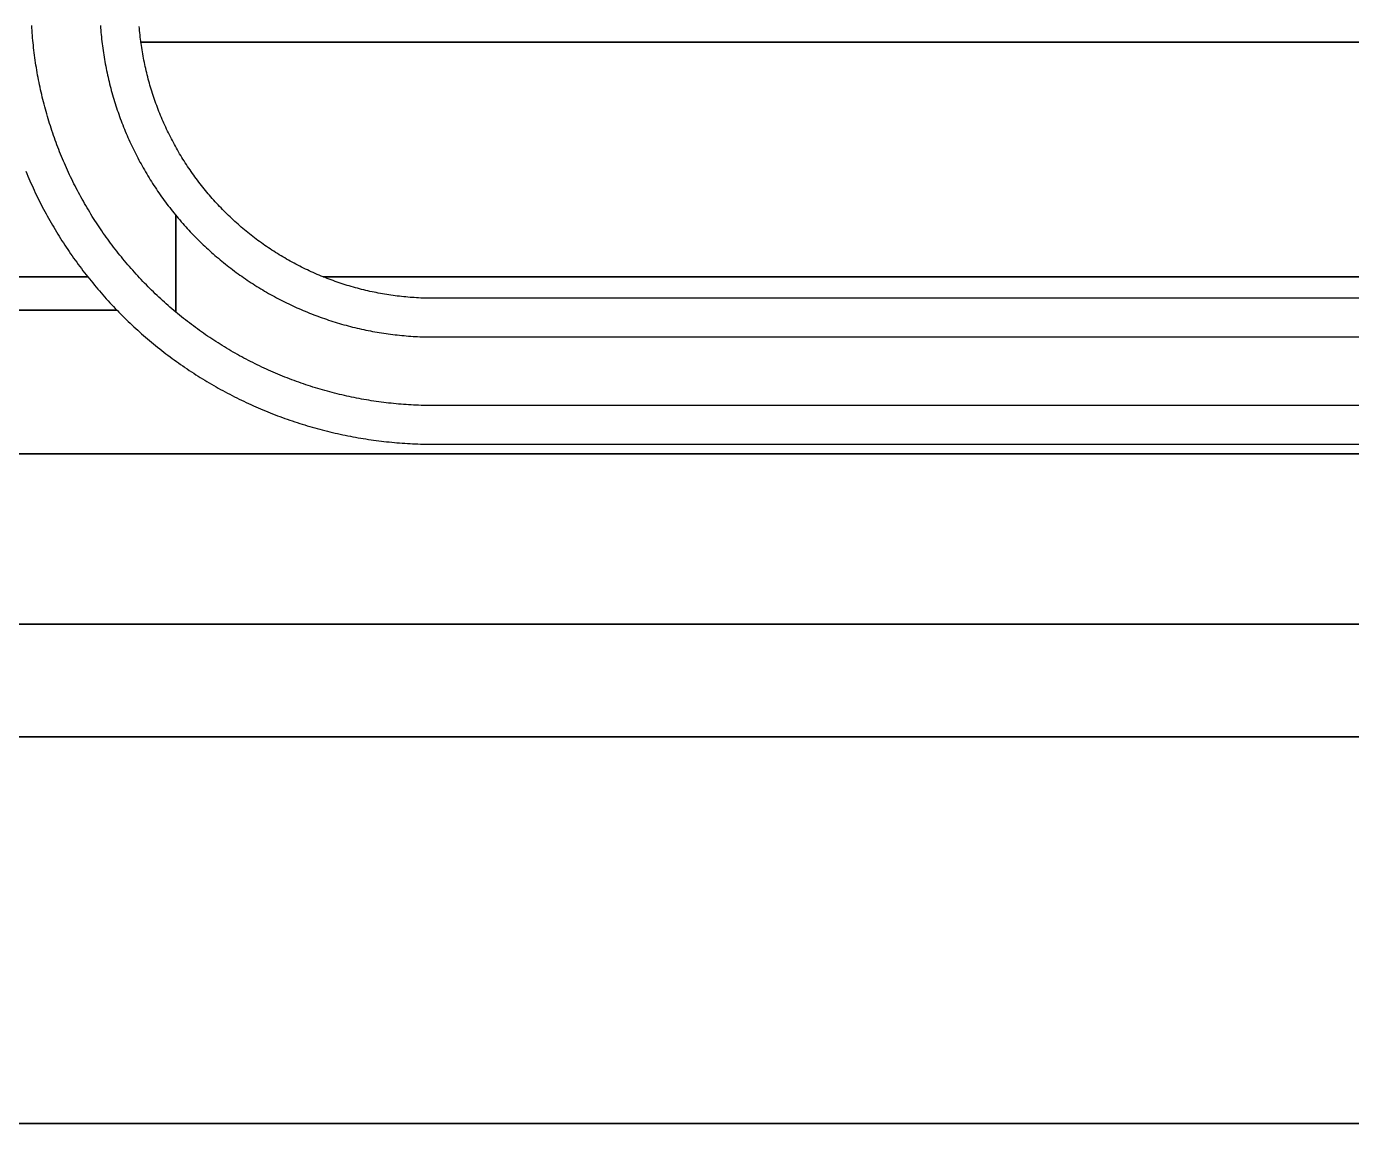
# Model space of a CAD drawing. Extents: x -3500 to 3500, y -3500 to 3500.
# Drawn here: x -1778.2 to -1435.4, y 1137.5 to 1421.1 of the extents above; entities that cross this region are included whole.
import ezdxf

# ---------------------------------------------------------------- set-up
doc = ezdxf.new("R2010")
doc.units = 0
for name, color, linetype in [('L5D0', 3, 'CONTINUOUS'), ('L5D100', 7, 'CONTINUOUS'), ('L5D11', 2, 'CONTINUOUS')]:
    doc.layers.add(name, color=color, linetype=linetype)

# ---------------------------------------------------------------- blocks, each defined once
blk = doc.blocks.new('ground_main_5')
at = {"layer": 'L5D0'}
for points in [[(1501.8975, 1417.061), (-1748.597, 1417.061), (-1748.6315, 1417.315), (-1748.7015, 1417.8635), (-1748.767, 1418.4125), (-1748.829, 1418.962), (-1748.887, 1419.5115), (-1748.941, 1420.062), (-1748.991, 1420.6125), (-1749.037, 1421.1635)], [(-1778.388, 1383.729), (-1778.128, 1383.1045), (-1777.8645, 1382.4815), (-1777.5975, 1381.86), (-1777.3265, 1381.2405), (-1777.052, 1380.6225), (-1776.774, 1380.006), (-1776.492, 1379.391), (-1776.207, 1378.778), (-1775.918, 1378.1665), (-1775.625, 1377.5565), (-1775.329, 1376.9485), (-1775.029, 1376.3425), (-1774.7255, 1375.738), (-1774.4185, 1375.1355), (-1774.1075, 1374.5345), (-1773.7935, 1373.9355), (-1773.476, 1373.3385), (-1773.1545, 1372.7435), (-1772.83, 1372.15), (-1772.5015, 1371.5585), (-1772.1695, 1370.9695), (-1771.8345, 1370.382), (-1771.4955, 1369.7965), (-1771.1535, 1369.213), (-1770.808, 1368.632), (-1770.4585, 1368.0525), (-1770.106, 1367.4755), (-1769.75, 1366.9), (-1769.391, 1366.327), (-1769.028, 1365.7565), (-1768.662, 1365.1875), (-1768.2925, 1364.621), (-1767.9195, 1364.057), (-1767.5435, 1363.495), (-1767.164, 1362.935), (-1766.781, 1362.3775), (-1766.395, 1361.822), (-1766.0055, 1361.269), (-1765.613, 1360.7185), (-1765.217, 1360.17), (-1764.818, 1359.624), (-1764.4155, 1359.0805), (-1764.01, 1358.539), (-1763.601, 1358.0005), (-1763.189, 1357.464), (-1762.774, 1356.93), (-1762.3555, 1356.3985), (-1761.934, 1355.8695), (-1761.5095, 1355.343), (-1761.082, 1354.819), (-1760.651, 1354.298), (-1760.217, 1353.779), (-1759.78, 1353.2625), (-1759.34, 1352.749), (-1758.897, 1352.238), (-1758.451, 1351.7295), (-1758.002, 1351.224), (-1757.55, 1350.721), (-1757.095, 1350.2205), (-1756.637, 1349.723), (-1756.176, 1349.228), (-1755.712, 1348.7355), (-1755.245, 1348.246), (-1754.8415, 1347.8275), (-2334.91, 1347.8275)], [(-397.147, 1350.865), (-1672.9055, 1350.865), (-1673.4585, 1350.867), (-1674.0115, 1350.873), (-1674.564, 1350.883), (-1675.117, 1350.897), (-1675.6695, 1350.915), (-1676.2215, 1350.937), (-1676.774, 1350.963), (-1677.326, 1350.993), (-1677.878, 1351.027), (-1678.4295, 1351.065), (-1678.9805, 1351.107), (-1679.5315, 1351.153), (-1680.082, 1351.203), (-1680.6325, 1351.257), (-1681.182, 1351.315), (-1681.7315, 1351.3765), (-1682.2805, 1351.4425), (-1682.8285, 1351.5125), (-1683.3765, 1351.586), (-1683.924, 1351.664), (-1684.4705, 1351.7455), (-1685.017, 1351.8315), (-1685.5625, 1351.921), (-1686.1075, 1352.0145), (-1686.6515, 1352.112), (-1687.195, 1352.2135), (-1687.7375, 1352.319), (-1688.2795, 1352.4285), (-1688.8205, 1352.5415), (-1689.361, 1352.659), (-1689.9005, 1352.78), (-1690.439, 1352.905), (-1690.9765, 1353.0335), (-1691.513, 1353.1665), (-1692.049, 1353.303), (-1692.5835, 1353.4435), (-1693.117, 1353.588), (-1693.65, 1353.736), (-1694.1815, 1353.888), (-1694.7115, 1354.044), (-1695.241, 1354.204), (-1695.769, 1354.3675), (-1696.296, 1354.535), (-1696.8215, 1354.706), (-1697.346, 1354.881), (-1697.869, 1355.06), (-1698.391, 1355.2425), (-1698.9115, 1355.429), (-1699.4305, 1355.619), (-1699.948, 1355.813), (-1700.4645, 1356.0105), (-1700.9795, 1356.212), (-1701.493, 1356.417), (-1702.0045, 1356.626), (-1702.515, 1356.8385), (-1703.024, 1357.0545), (-1703.531, 1357.2745), (-1704.037, 1357.498), (-1704.541, 1357.725), (-1705.043, 1357.956), (-1705.544, 1358.1905), (-1706.043, 1358.4285), (-1706.54, 1358.67), (-1707.0355, 1358.915), (-1707.529, 1359.164), (-1708.021, 1359.4165), (-1708.511, 1359.6725), (-1708.999, 1359.932), (-1709.4855, 1360.195), (-1709.9695, 1360.4615), (-1710.452, 1360.7315), (-1710.9325, 1361.005), (-1711.411, 1361.282), (-1711.8875, 1361.5625), (-1712.362, 1361.8465), (-1712.834, 1362.134), (-1713.3045, 1362.4245), (-1713.7725, 1362.7185), (-1714.2385, 1363.016), (-1714.702, 1363.317), (-1715.164, 1363.621), (-1715.623, 1363.929), (-1716.0805, 1364.2395), (-1716.535, 1364.554), (-1716.988, 1364.8715), (-1717.438, 1365.192), (-1717.886, 1365.516), (-1718.3315, 1365.843), (-1718.775, 1366.1735), (-1719.216, 1366.5075), (-1719.654, 1366.844), (-1720.09, 1367.184), (-1720.5235, 1367.527), (-1720.9545, 1367.8735), (-1721.383, 1368.223), (-1721.809, 1368.5755), (-1722.2325, 1368.931), (-1722.653, 1369.2895), (-1723.071, 1369.651), (-1723.487, 1370.0155), (-1723.8995, 1370.3835), (-1724.31, 1370.754), (-1724.7175, 1371.1275), (-1725.122, 1371.504), (-1725.5245, 1371.8835), (-1725.9235, 1372.266), (-1726.32, 1372.651), (-1726.714, 1373.039), (-1727.105, 1373.43), (-1727.493, 1373.8235), (-1727.878, 1374.22), (-1728.2605, 1374.6195), (-1728.64, 1375.0215), (-1729.0165, 1375.4265), (-1729.39, 1375.834), (-1729.7605, 1376.244), (-1730.128, 1376.657), (-1730.493, 1377.0725), (-1730.8545, 1377.491), (-1731.213, 1377.9115), (-1731.5685, 1378.335), (-1731.921, 1378.761), (-1732.2705, 1379.1895), (-1732.6165, 1379.62), (-1732.9595, 1380.0535), (-1733.2995, 1380.4895), (-1733.6365, 1380.928), (-1733.97, 1381.369), (-1734.3005, 1381.812), (-1734.628, 1382.2575), (-1734.952, 1382.7055), (-1735.2725, 1383.156), (-1735.59, 1383.6085), (-1735.904, 1384.0635), (-1736.215, 1384.5205), (-1736.5225, 1384.98), (-1736.827, 1385.4415), (-1737.1275, 1385.9055), (-1737.425, 1386.3715), (-1737.7195, 1386.8395), (-1738.01, 1387.3095), (-1738.2975, 1387.782), (-1738.5815, 1388.2565), (-1738.8615, 1388.733), (-1739.1385, 1389.2115), (-1739.412, 1389.6915), (-1739.6825, 1390.174), (-1739.949, 1390.6585), (-1740.212, 1391.1445), (-1740.4715, 1391.633), (-1740.7275, 1392.123), (-1740.9795, 1392.6145), (-1741.2285, 1393.1085), (-1741.474, 1393.604), (-1741.7155, 1394.101), (-1741.9535, 1394.6), (-1742.188, 1395.1005), (-1742.419, 1395.603), (-1742.646, 1396.107), (-1742.8695, 1396.6125), (-1743.0895, 1397.12), (-1743.3055, 1397.6285), (-1743.518, 1398.139), (-1743.727, 1398.651), (-1743.932, 1399.1645), (-1744.1335, 1399.6795), (-1744.331, 1400.1955), (-1744.525, 1400.7135), (-1744.715, 1401.2325), (-1744.901, 1401.753), (-1745.084, 1402.2745), (-1745.2625, 1402.798), (-1745.4375, 1403.3225), (-1745.609, 1403.848), (-1745.7765, 1404.375), (-1745.94, 1404.903), (-1746.0995, 1405.432), (-1746.2555, 1405.9625), (-1746.4075, 1406.494), (-1746.556, 1407.0265), (-1746.7005, 1407.5605), (-1746.841, 1408.095), (-1746.9775, 1408.6305), (-1747.11, 1409.1675), (-1747.239, 1409.705), (-1747.364, 1410.2435), (-1747.485, 1410.783), (-1747.602, 1411.323), (-1747.7155, 1411.8645), (-1747.825, 1412.406), (-1747.93, 1412.949), (-1748.0315, 1413.4925), (-1748.129, 1414.0365), (-1748.223, 1414.5815), (-1748.3125, 1415.127), (-1748.398, 1415.673), (-1748.48, 1416.22), (-1748.5575, 1416.767), (-1748.597, 1417.061), (1501.8975, 1417.061)], [(-2334.91, 1347.8275), (-1754.8415, 1347.8275), (-1754.7755, 1347.7595), (-1754.303, 1347.2755), (-1753.8275, 1346.7945), (-1753.3495, 1346.3165), (-1752.868, 1345.841), (-1752.3845, 1345.3685), (-1751.8975, 1344.8985), (-1751.408, 1344.432), (-1750.916, 1343.968), (-1750.421, 1343.507), (-1749.9235, 1343.049), (-1749.423, 1342.594), (-1748.92, 1342.142), (-1748.414, 1341.693), (-1747.906, 1341.247), (-1747.3945, 1340.8035), (-1746.881, 1340.3635), (-1746.365, 1339.9265), (-1745.846, 1339.493), (-1745.3245, 1339.062), (-1744.8005, 1338.6345), (-1744.274, 1338.2095), (-1743.7455, 1337.788), (-1743.214, 1337.37), (-1742.68, 1336.9545), (-1742.1435, 1336.5425), (-1741.6045, 1336.134), (-1741.0635, 1335.7285), (-1740.52, 1335.326), (-1739.974, 1334.927), (-1739.4255, 1334.531), (-1738.875, 1334.138), (-1738.322, 1333.749), (-1737.7665, 1333.3625), (-1737.425, 1333.1285), (-1737.209, 1332.98), (-1736.649, 1332.6005), (-1736.087, 1332.224), (-1735.5225, 1331.8515), (-1734.956, 1331.482), (-1734.3875, 1331.1155), (-1733.8165, 1330.753), (-1733.2435, 1330.3935), (-1732.6685, 1330.0375), (-1732.0915, 1329.685), (-1731.512, 1329.336), (-1730.9305, 1328.9905), (-1730.3475, 1328.648), (-1729.762, 1328.3095), (-1729.1745, 1327.974), (-1728.585, 1327.6425), (-1727.994, 1327.314), (-1727.4005, 1326.989), (-1726.8055, 1326.668), (-1726.2085, 1326.3505), (-1725.6095, 1326.036), (-1725.0085, 1325.7255), (-1724.406, 1325.4185), (-1723.8015, 1325.115), (-1723.195, 1324.815), (-1722.587, 1324.519), (-1721.9775, 1324.226), (-1721.366, 1323.937), (-1720.753, 1323.6515), (-1720.138, 1323.37), (-1719.5215, 1323.0915), (-1718.9035, 1322.817), (-1718.2835, 1322.5465), (-1717.662, 1322.279), (-1717.0395, 1322.0155), (-1716.415, 1321.756), (-1715.789, 1321.5), (-1715.1615, 1321.2475), (-1714.5325, 1320.999), (-1713.902, 1320.754), (-1713.27, 1320.513), (-1712.6365, 1320.2755), (-1712.002, 1320.042), (-1711.366, 1319.812), (-1710.7285, 1319.586), (-1710.0895, 1319.3635), (-1709.4495, 1319.145), (-1708.808, 1318.9305), (-1708.1655, 1318.7195), (-1707.5215, 1318.5125), (-1706.8765, 1318.309), (-1706.2305, 1318.11), (-1705.583, 1317.914), (-1704.9345, 1317.7225), (-1704.2845, 1317.5345), (-1703.6335, 1317.3505), (-1702.982, 1317.17), (-1702.329, 1316.994), (-1701.675, 1316.8215), (-1701.02, 1316.653), (-1700.364, 1316.488), (-1699.707, 1316.3275), (-1699.049, 1316.1705), (-1698.39, 1316.0175), (-1697.7305, 1315.868), (-1697.07, 1315.723), (-1696.4085, 1315.582), (-1695.7465, 1315.4445), (-1695.083, 1315.311), (-1694.4195, 1315.1815), (-1693.755, 1315.056), (-1693.0895, 1314.9345), (-1692.4235, 1314.8165), (-1691.7565, 1314.703), (-1691.0895, 1314.593), (-1690.4215, 1314.4875), (-1689.7525, 1314.3855), (-1689.0835, 1314.2875), (-1688.4135, 1314.194), (-1687.7435, 1314.104), (-1687.0725, 1314.018), (-1686.401, 1313.936), (-1685.729, 1313.858), (-1685.057, 1313.784), (-1684.384, 1313.714), (-1683.711, 1313.648), (-1683.0375, 1313.5855), (-1682.364, 1313.5275), (-1681.6895, 1313.4735), (-1681.015, 1313.4235), (-1680.3405, 1313.3775), (-1679.6655, 1313.3355), (-1678.99, 1313.2975), (-1678.3145, 1313.2635), (-1677.639, 1313.233), (-1676.963, 1313.207), (-1676.287, 1313.185), (-1675.611, 1313.167), (-1674.9345, 1313.153), (-1674.2585, 1313.143), (-1673.582, 1313.137), (-1672.9055, 1313.135), (-397.147, 1313.135)], [(1411.057, 1266.59), (-2334.91, 1266.59)], [(-2334.91, 1266.59), (853.4365, 1266.59)]]:
    blk.add_lwpolyline(points, dxfattribs=at)
blk = doc.blocks.new('TOP_main_5_Cheese_100')
at = {"layer": 'L5D100'}
for points in [[(-1778.388, 1383.729), (-1778.128, 1383.1045), (-1777.8645, 1382.4815), (-1777.5975, 1381.86), (-1777.3265, 1381.2405), (-1777.052, 1380.6225), (-1776.774, 1380.006), (-1776.492, 1379.391), (-1776.207, 1378.778), (-1775.918, 1378.1665), (-1775.625, 1377.5565), (-1775.329, 1376.9485), (-1775.029, 1376.3425), (-1774.7255, 1375.738), (-1774.4185, 1375.1355), (-1774.1075, 1374.5345), (-1773.7935, 1373.9355), (-1773.476, 1373.3385), (-1773.1545, 1372.7435), (-1772.83, 1372.15), (-1772.5015, 1371.5585), (-1772.1695, 1370.9695), (-1771.8345, 1370.382), (-1771.4955, 1369.7965), (-1771.1535, 1369.213), (-1770.808, 1368.632), (-1770.4585, 1368.0525), (-1770.106, 1367.4755), (-1769.75, 1366.9), (-1769.391, 1366.327), (-1769.028, 1365.7565), (-1768.662, 1365.1875), (-1768.2925, 1364.621), (-1767.9195, 1364.057), (-1767.5435, 1363.495), (-1767.164, 1362.935), (-1766.781, 1362.3775), (-1766.395, 1361.822), (-1766.0055, 1361.269), (-1765.613, 1360.7185), (-1765.217, 1360.17), (-1764.818, 1359.624), (-1764.4155, 1359.0805), (-1764.01, 1358.539), (-1763.601, 1358.0005), (-1763.189, 1357.464), (-1762.774, 1356.93), (-1762.3555, 1356.3985), (-2037.5, 1356.3985)], [(-62.5, 1356.3985), (-1701.4465, 1356.3985), (-1701.493, 1356.417), (-1702.0045, 1356.626), (-1702.515, 1356.8385), (-1703.024, 1357.0545), (-1703.531, 1357.2745), (-1704.037, 1357.498), (-1704.541, 1357.725), (-1705.043, 1357.956), (-1705.544, 1358.1905), (-1706.043, 1358.4285), (-1706.54, 1358.67), (-1707.0355, 1358.915), (-1707.529, 1359.164), (-1708.021, 1359.4165), (-1708.511, 1359.6725), (-1708.999, 1359.932), (-1709.4855, 1360.195), (-1709.9695, 1360.4615), (-1710.452, 1360.7315), (-1710.9325, 1361.005), (-1711.411, 1361.282), (-1711.8875, 1361.5625), (-1712.362, 1361.8465), (-1712.834, 1362.134), (-1713.3045, 1362.4245), (-1713.7725, 1362.7185), (-1714.2385, 1363.016), (-1714.702, 1363.317), (-1715.164, 1363.621), (-1715.623, 1363.929), (-1716.0805, 1364.2395), (-1716.535, 1364.554), (-1716.988, 1364.8715), (-1717.438, 1365.192), (-1717.886, 1365.516), (-1718.3315, 1365.843), (-1718.775, 1366.1735), (-1719.216, 1366.5075), (-1719.654, 1366.844), (-1720.09, 1367.184), (-1720.5235, 1367.527), (-1720.9545, 1367.8735), (-1721.383, 1368.223), (-1721.809, 1368.5755), (-1722.2325, 1368.931), (-1722.653, 1369.2895), (-1723.071, 1369.651), (-1723.487, 1370.0155), (-1723.8995, 1370.3835), (-1724.31, 1370.754), (-1724.7175, 1371.1275), (-1725.122, 1371.504), (-1725.5245, 1371.8835), (-1725.9235, 1372.266), (-1726.32, 1372.651), (-1726.714, 1373.039), (-1727.105, 1373.43), (-1727.493, 1373.8235), (-1727.878, 1374.22), (-1728.2605, 1374.6195), (-1728.64, 1375.0215), (-1729.0165, 1375.4265), (-1729.39, 1375.834), (-1729.7605, 1376.244), (-1730.128, 1376.657), (-1730.493, 1377.0725), (-1730.8545, 1377.491), (-1731.213, 1377.9115), (-1731.5685, 1378.335), (-1731.921, 1378.761), (-1732.2705, 1379.1895), (-1732.6165, 1379.62), (-1732.9595, 1380.0535), (-1733.2995, 1380.4895), (-1733.6365, 1380.928), (-1733.97, 1381.369), (-1734.3005, 1381.812), (-1734.628, 1382.2575), (-1734.952, 1382.7055), (-1735.2725, 1383.156), (-1735.59, 1383.6085), (-1735.904, 1384.0635), (-1736.215, 1384.5205), (-1736.5225, 1384.98), (-1736.827, 1385.4415), (-1737.1275, 1385.9055), (-1737.425, 1386.3715), (-1737.7195, 1386.8395), (-1738.01, 1387.3095), (-1738.2975, 1387.782), (-1738.5815, 1388.2565), (-1738.8615, 1388.733), (-1739.1385, 1389.2115), (-1739.412, 1389.6915), (-1739.6825, 1390.174), (-1739.949, 1390.6585), (-1740.212, 1391.1445), (-1740.4715, 1391.633), (-1740.7275, 1392.123), (-1740.9795, 1392.6145), (-1741.2285, 1393.1085), (-1741.474, 1393.604), (-1741.7155, 1394.101), (-1741.9535, 1394.6), (-1742.188, 1395.1005), (-1742.419, 1395.603), (-1742.646, 1396.107), (-1742.8695, 1396.6125), (-1743.0895, 1397.12), (-1743.3055, 1397.6285), (-1743.518, 1398.139), (-1743.727, 1398.651), (-1743.932, 1399.1645), (-1744.1335, 1399.6795), (-1744.331, 1400.1955), (-1744.525, 1400.7135), (-1744.715, 1401.2325), (-1744.901, 1401.753), (-1745.084, 1402.2745), (-1745.2625, 1402.798), (-1745.4375, 1403.3225), (-1745.609, 1403.848), (-1745.7765, 1404.375), (-1745.94, 1404.903), (-1746.0995, 1405.432), (-1746.2555, 1405.9625), (-1746.4075, 1406.494), (-1746.556, 1407.0265), (-1746.7005, 1407.5605), (-1746.841, 1408.095), (-1746.9775, 1408.6305), (-1747.11, 1409.1675), (-1747.239, 1409.705), (-1747.364, 1410.2435), (-1747.485, 1410.783), (-1747.602, 1411.323), (-1747.7155, 1411.8645), (-1747.825, 1412.406), (-1747.93, 1412.949), (-1748.0315, 1413.4925), (-1748.129, 1414.0365), (-1748.223, 1414.5815), (-1748.3125, 1415.127), (-1748.398, 1415.673), (-1748.48, 1416.22), (-1748.5575, 1416.767), (-1748.597, 1417.061), (-1748.6315, 1417.315), (-1748.7015, 1417.8635), (-1748.767, 1418.4125), (-1748.829, 1418.962), (-1748.887, 1419.5115), (-1748.941, 1420.062), (-1748.991, 1420.6125), (-1749.037, 1421.1635)], [(-2037.5, 1356.3985), (-1762.3555, 1356.3985), (-1761.934, 1355.8695), (-1761.5095, 1355.343), (-1761.082, 1354.819), (-1760.651, 1354.298), (-1760.217, 1353.779), (-1759.78, 1353.2625), (-1759.34, 1352.749), (-1758.897, 1352.238), (-1758.451, 1351.7295), (-1758.002, 1351.224), (-1757.55, 1350.721), (-1757.095, 1350.2205), (-1756.637, 1349.723), (-1756.176, 1349.228), (-1755.712, 1348.7355), (-1755.245, 1348.246), (-1754.8415, 1347.8275), (-1754.7755, 1347.7595), (-1754.303, 1347.2755), (-1753.8275, 1346.7945), (-1753.3495, 1346.3165), (-1752.868, 1345.841), (-1752.3845, 1345.3685), (-1751.8975, 1344.8985), (-1751.408, 1344.432), (-1750.916, 1343.968), (-1750.421, 1343.507), (-1749.9235, 1343.049), (-1749.423, 1342.594), (-1748.92, 1342.142), (-1748.414, 1341.693), (-1747.906, 1341.247), (-1747.3945, 1340.8035), (-1746.881, 1340.3635), (-1746.365, 1339.9265), (-1745.846, 1339.493), (-1745.3245, 1339.062), (-1744.8005, 1338.6345), (-1744.274, 1338.2095), (-1743.7455, 1337.788), (-1743.214, 1337.37), (-1742.68, 1336.9545), (-1742.1435, 1336.5425), (-1741.6045, 1336.134), (-1741.0635, 1335.7285), (-1740.52, 1335.326), (-1739.974, 1334.927), (-1739.4255, 1334.531), (-1738.875, 1334.138), (-1738.322, 1333.749), (-1737.7665, 1333.3625), (-1737.425, 1333.1285), (-1737.209, 1332.98), (-1736.649, 1332.6005), (-1736.087, 1332.224), (-1735.5225, 1331.8515), (-1734.956, 1331.482), (-1734.3875, 1331.1155), (-1733.8165, 1330.753), (-1733.2435, 1330.3935), (-1732.6685, 1330.0375), (-1732.0915, 1329.685), (-1731.512, 1329.336), (-1730.9305, 1328.9905), (-1730.3475, 1328.648), (-1729.762, 1328.3095), (-1729.1745, 1327.974), (-1728.585, 1327.6425), (-1727.994, 1327.314), (-1727.4005, 1326.989), (-1726.8055, 1326.668), (-1726.2085, 1326.3505), (-1725.6095, 1326.036), (-1725.0085, 1325.7255), (-1724.406, 1325.4185), (-1723.8015, 1325.115), (-1723.195, 1324.815), (-1722.587, 1324.519), (-1721.9775, 1324.226), (-1721.366, 1323.937), (-1720.753, 1323.6515), (-1720.138, 1323.37), (-1719.5215, 1323.0915), (-1718.9035, 1322.817), (-1718.2835, 1322.5465), (-1717.662, 1322.279), (-1717.0395, 1322.0155), (-1716.415, 1321.756), (-1715.789, 1321.5), (-1715.1615, 1321.2475), (-1714.5325, 1320.999), (-1713.902, 1320.754), (-1713.27, 1320.513), (-1712.6365, 1320.2755), (-1712.002, 1320.042), (-1711.366, 1319.812), (-1710.7285, 1319.586), (-1710.0895, 1319.3635), (-1709.4495, 1319.145), (-1708.808, 1318.9305), (-1708.1655, 1318.7195), (-1707.5215, 1318.5125), (-1706.8765, 1318.309), (-1706.2305, 1318.11), (-1705.583, 1317.914), (-1704.9345, 1317.7225), (-1704.2845, 1317.5345), (-1703.6335, 1317.3505), (-1702.982, 1317.17), (-1702.329, 1316.994), (-1701.675, 1316.8215), (-1701.02, 1316.653), (-1700.364, 1316.488), (-1699.707, 1316.3275), (-1699.049, 1316.1705), (-1698.39, 1316.0175), (-1697.7305, 1315.868), (-1697.07, 1315.723), (-1696.4085, 1315.582), (-1695.7465, 1315.4445), (-1695.083, 1315.311), (-1694.4195, 1315.1815), (-1693.755, 1315.056), (-1693.0895, 1314.9345), (-1692.4235, 1314.8165), (-1691.7565, 1314.703), (-1691.0895, 1314.593), (-1690.4215, 1314.4875), (-1689.7525, 1314.3855), (-1689.0835, 1314.2875), (-1688.4135, 1314.194), (-1687.7435, 1314.104), (-1687.0725, 1314.018), (-1686.401, 1313.936), (-1685.729, 1313.858), (-1685.057, 1313.784), (-1684.384, 1313.714), (-1683.711, 1313.648), (-1683.0375, 1313.5855), (-1682.364, 1313.5275), (-1681.6895, 1313.4735), (-1681.015, 1313.4235), (-1680.3405, 1313.3775), (-1679.6655, 1313.3355), (-1678.99, 1313.2975), (-1678.3145, 1313.2635), (-1677.639, 1313.233), (-1676.963, 1313.207), (-1676.287, 1313.185), (-1675.611, 1313.167), (-1674.9345, 1313.153), (-1674.2585, 1313.143), (-1673.582, 1313.137), (-1672.9055, 1313.135), (-397.147, 1313.135)], [(-397.147, 1350.865), (-1672.9055, 1350.865), (-1673.4585, 1350.867), (-1674.0115, 1350.873), (-1674.564, 1350.883), (-1675.117, 1350.897), (-1675.6695, 1350.915), (-1676.2215, 1350.937), (-1676.774, 1350.963), (-1677.326, 1350.993), (-1677.878, 1351.027), (-1678.4295, 1351.065), (-1678.9805, 1351.107), (-1679.5315, 1351.153), (-1680.082, 1351.203), (-1680.6325, 1351.257), (-1681.182, 1351.315), (-1681.7315, 1351.3765), (-1682.2805, 1351.4425), (-1682.8285, 1351.5125), (-1683.3765, 1351.586), (-1683.924, 1351.664), (-1684.4705, 1351.7455), (-1685.017, 1351.8315), (-1685.5625, 1351.921), (-1686.1075, 1352.0145), (-1686.6515, 1352.112), (-1687.195, 1352.2135), (-1687.7375, 1352.319), (-1688.2795, 1352.4285), (-1688.8205, 1352.5415), (-1689.361, 1352.659), (-1689.9005, 1352.78), (-1690.439, 1352.905), (-1690.9765, 1353.0335), (-1691.513, 1353.1665), (-1692.049, 1353.303), (-1692.5835, 1353.4435), (-1693.117, 1353.588), (-1693.65, 1353.736), (-1694.1815, 1353.888), (-1694.7115, 1354.044), (-1695.241, 1354.204), (-1695.769, 1354.3675), (-1696.296, 1354.535), (-1696.8215, 1354.706), (-1697.346, 1354.881), (-1697.869, 1355.06), (-1698.391, 1355.2425), (-1698.9115, 1355.429), (-1699.4305, 1355.619), (-1699.948, 1355.813), (-1700.4645, 1356.0105), (-1700.9795, 1356.212), (-1701.4465, 1356.3985), (-62.5, 1356.3985)], [(1493.5335, 1310.674), (-2334.91, 1310.674)], [(-2334.91, 1310.674), (1493.5335, 1310.674)], [(337.5, 1237.5), (262.5, 1237.5), (262.5, 1262.5), (237.5, 1262.5), (237.5, 1237.5), (162.5, 1237.5), (162.5, 1262.5), (137.5, 1262.5), (137.5, 1237.5), (62.5, 1237.5), (62.5, 1262.5), (37.5, 1262.5), (37.5, 1237.5), (-37.5, 1237.5), (-37.5, 1262.5), (-62.5, 1262.5), (-62.5, 1237.5), (-137.5, 1237.5), (-137.5, 1262.5), (-162.5, 1262.5), (-162.5, 1237.5), (-2037.5, 1237.5)], [(-2037.5, 1137.5), (-162.5, 1137.5), (-137.5, 1137.5), (-62.5, 1137.5), (-37.5, 1137.5), (37.5, 1137.5), (62.5, 1137.5), (137.5, 1137.5), (162.5, 1137.5), (237.5, 1137.5), (262.5, 1137.5), (337.5, 1137.5)], [(337.5, 1137.5), (262.5, 1137.5), (262.5, 1162.5), (237.5, 1162.5), (237.5, 1137.5), (162.5, 1137.5), (162.5, 1162.5), (137.5, 1162.5), (137.5, 1137.5), (62.5, 1137.5), (62.5, 1162.5), (37.5, 1162.5), (37.5, 1137.5), (-37.5, 1137.5), (-37.5, 1162.5), (-62.5, 1162.5), (-62.5, 1137.5), (-137.5, 1137.5), (-137.5, 1162.5), (-162.5, 1162.5), (-162.5, 1137.5), (-2037.5, 1137.5)], [(-2334.91, 1237.5), (853.4365, 1237.5)]]:
    blk.add_lwpolyline(points, dxfattribs=at)
blk = doc.blocks.new('TOP_main_5')
at = {"layer": 'L5D11'}
for points in [[(-1759.079, 1421.3695), (-1759.0375, 1420.7835), (-1758.9915, 1420.198), (-1758.9415, 1419.6125), (-1758.8875, 1419.028), (-1758.83, 1418.4435), (-1758.768, 1417.8595), (-1758.7025, 1417.2755), (-1758.6325, 1416.6925), (-1758.559, 1416.1095), (-1758.4815, 1415.5275), (-1758.3995, 1414.946), (-1758.314, 1414.365), (-1758.2245, 1413.7845), (-1758.131, 1413.2045), (-1758.0335, 1412.6255), (-1757.9325, 1412.047), (-1757.827, 1411.469), (-1757.718, 1410.892), (-1757.605, 1410.3155), (-1757.488, 1409.74), (-1757.367, 1409.165), (-1757.242, 1408.5915), (-1757.1135, 1408.0185), (-1756.9805, 1407.446), (-1756.844, 1406.875), (-1756.7035, 1406.3045), (-1756.5595, 1405.735), (-1756.4115, 1405.167), (-1756.259, 1404.5995), (-1756.1035, 1404.0335), (-1755.9435, 1403.468), (-1755.78, 1402.904), (-1755.6125, 1402.341), (-1755.4415, 1401.779), (-1755.2665, 1401.2185), (-1755.0875, 1400.659), (-1754.905, 1400.101), (-1754.7185, 1399.544), (-1754.5285, 1398.988), (-1754.3345, 1398.434), (-1754.1365, 1397.881), (-1753.935, 1397.329), (-1753.73, 1396.779), (-1753.521, 1396.23), (-1753.308, 1395.6825), (-1753.0915, 1395.1365), (-1752.8715, 1394.592), (-1752.648, 1394.049), (-1752.42, 1393.5075), (-1752.189, 1392.9675), (-1751.954, 1392.429), (-1751.7155, 1391.8925), (-1751.4735, 1391.3575), (-1751.2275, 1390.824), (-1750.978, 1390.292), (-1750.725, 1389.762), (-1750.4685, 1389.234), (-1750.2085, 1388.7075), (-1749.9445, 1388.1825), (-1749.677, 1387.6595), (-1749.4065, 1387.1385), (-1749.132, 1386.6195), (-1748.854, 1386.102), (-1748.5725, 1385.5865), (-1748.2875, 1385.073), (-1747.999, 1384.561), (-1747.707, 1384.0515), (-1747.4115, 1383.544), (-1747.113, 1383.0385), (-1746.8105, 1382.5345), (-1746.505, 1382.033), (-1746.1955, 1381.534), (-1745.8835, 1381.0365), (-1745.5675, 1380.5415), (-1745.248, 1380.0485), (-1744.9255, 1379.5575), (-1744.5995, 1379.069), (-1744.2705, 1378.5825), (-1743.938, 1378.098), (-1743.602, 1377.6165), (-1743.263, 1377.137), (-1742.921, 1376.6595), (-1742.5755, 1376.1845), (-1742.2265, 1375.712), (-1741.8745, 1375.242), (-1741.5195, 1374.774), (-1741.161, 1374.3085), (-1740.7995, 1373.846), (-1740.435, 1373.3855), (-1740.067, 1372.9275), (-1739.6965, 1372.472), (-1739.6015, 1372.357), (-1739.6015, 1347.306), (-1740.0965, 1347.722), (-1740.589, 1348.1405), (-1741.079, 1348.562), (-1741.566, 1348.987), (-1742.0505, 1349.415), (-1742.5325, 1349.8455), (-1743.0115, 1350.2795), (-1743.488, 1350.716), (-1743.9615, 1351.156), (-1744.4325, 1351.5985), (-1744.901, 1352.044), (-1745.3665, 1352.4925), (-1745.829, 1352.9435), (-1746.289, 1353.398), (-1746.746, 1353.855), (-1747.2, 1354.315), (-1747.6515, 1354.7775), (-1748.1, 1355.243), (-1748.5455, 1355.711), (-1748.988, 1356.182), (-1749.4275, 1356.656), (-1749.8645, 1357.1325), (-1750.298, 1357.6115), (-1750.729, 1358.0935), (-1751.157, 1358.578), (-1751.5815, 1359.065), (-1752.0035, 1359.555), (-1752.422, 1360.047), (-1752.8375, 1360.542), (-1753.25, 1361.04), (-1753.6595, 1361.54), (-1754.066, 1362.0425), (-1754.469, 1362.5475), (-1754.8695, 1363.0555), (-1755.266, 1363.5655), (-1755.66, 1364.078), (-1756.0505, 1364.593), (-1756.438, 1365.1105), (-1756.822, 1365.6305), (-1757.203, 1366.1525), (-1757.5805, 1366.677), (-1757.955, 1367.204), (-1758.326, 1367.733), (-1758.6935, 1368.2645), (-1759.058, 1368.7985), (-1759.4195, 1369.3345), (-1759.777, 1369.8725), (-1760.1315, 1370.413), (-1760.483, 1370.9555), (-1760.8305, 1371.5005), (-1761.175, 1372.0475), (-1761.516, 1372.5965), (-1761.8535, 1373.148), (-1762.1875, 1373.701), (-1762.518, 1374.2565), (-1762.8455, 1374.814), (-1763.169, 1375.373), (-1763.4895, 1375.9345), (-1763.806, 1376.498), (-1764.1195, 1377.0635), (-1764.4295, 1377.6305), (-1764.7355, 1378.2), (-1765.038, 1378.771), (-1765.3375, 1379.344), (-1765.633, 1379.9185), (-1765.925, 1380.4955), (-1766.2135, 1381.0735), (-1766.498, 1381.654), (-1766.7795, 1382.236), (-1767.057, 1382.8195), (-1767.331, 1383.405), (-1767.601, 1383.992), (-1767.868, 1384.581), (-1768.131, 1385.1715), (-1768.3905, 1385.7635), (-1768.646, 1386.357), (-1768.898, 1386.952), (-1769.146, 1387.549), (-1769.3905, 1388.147), (-1769.6315, 1388.747), (-1769.8685, 1389.3485), (-1770.102, 1389.951), (-1770.3315, 1390.555), (-1770.5575, 1391.161), (-1770.7795, 1391.7675), (-1770.998, 1392.376), (-1771.2125, 1392.986), (-1771.4235, 1393.597), (-1771.6305, 1394.209), (-1771.8335, 1394.8225), (-1772.033, 1395.4375), (-1772.2285, 1396.0535), (-1772.42, 1396.671), (-1772.608, 1397.2895), (-1772.792, 1397.909), (-1772.972, 1398.5295), (-1773.1485, 1399.1515), (-1773.321, 1399.7745), (-1773.4895, 1400.3985), (-1773.654, 1401.0235), (-1773.815, 1401.6495), (-1773.972, 1402.2765), (-1774.125, 1402.9045), (-1774.274, 1403.533), (-1774.419, 1404.163), (-1774.5605, 1404.7935), (-1774.698, 1405.4255), (-1774.8315, 1406.0575), (-1774.961, 1406.691), (-1775.0865, 1407.325), (-1775.208, 1407.9595), (-1775.326, 1408.5955), (-1775.4395, 1409.2315), (-1775.5495, 1409.8685), (-1775.6555, 1410.506), (-1775.7575, 1411.1445), (-1775.855, 1411.783), (-1775.949, 1412.4225), (-1776.039, 1413.0625), (-1776.125, 1413.7035), (-1776.2075, 1414.3445), (-1776.2855, 1414.986), (-1776.3595, 1415.628), (-1776.4295, 1416.2705), (-1776.4955, 1416.9135), (-1776.5575, 1417.557), (-1776.616, 1418.2005), (-1776.67, 1418.845), (-1776.72, 1419.489), (-1776.766, 1420.134), (-1776.808, 1420.779), (-1776.8465, 1421.424)], [(-418.7755, 1323.135), (-1672.9055, 1323.135), (-1673.552, 1323.137), (-1674.1985, 1323.143), (-1674.8445, 1323.153), (-1675.491, 1323.167), (-1676.137, 1323.185), (-1676.783, 1323.207), (-1677.4285, 1323.2335), (-1678.0745, 1323.2635), (-1678.72, 1323.2975), (-1679.365, 1323.3355), (-1680.01, 1323.3775), (-1680.6545, 1323.424), (-1681.299, 1323.474), (-1681.943, 1323.528), (-1682.587, 1323.586), (-1683.23, 1323.648), (-1683.873, 1323.7145), (-1684.5155, 1323.7845), (-1685.158, 1323.8585), (-1685.7995, 1323.9365), (-1686.4405, 1324.0185), (-1687.081, 1324.1045), (-1687.721, 1324.1945), (-1688.3605, 1324.2885), (-1688.9995, 1324.3865), (-1689.638, 1324.4885), (-1690.2755, 1324.5945), (-1690.9125, 1324.704), (-1691.5485, 1324.818), (-1692.184, 1324.9355), (-1692.819, 1325.0575), (-1693.453, 1325.183), (-1694.086, 1325.3125), (-1694.7185, 1325.446), (-1695.35, 1325.5835), (-1695.981, 1325.7245), (-1696.6105, 1325.87), (-1697.2395, 1326.019), (-1697.8675, 1326.172), (-1698.4945, 1326.329), (-1699.1205, 1326.4895), (-1699.7455, 1326.6545), (-1700.3695, 1326.823), (-1700.9925, 1326.9955), (-1701.614, 1327.1715), (-1702.235, 1327.352), (-1702.8545, 1327.536), (-1703.473, 1327.724), (-1704.09, 1327.9155), (-1704.7065, 1328.111), (-1705.321, 1328.3105), (-1705.9345, 1328.5135), (-1706.547, 1328.7205), (-1707.158, 1328.9315), (-1707.7675, 1329.146), (-1708.376, 1329.364), (-1708.983, 1329.5865), (-1709.5885, 1329.812), (-1710.193, 1330.042), (-1710.7955, 1330.275), (-1711.397, 1330.5125), (-1711.9965, 1330.753), (-1712.595, 1330.9975), (-1713.1915, 1331.246), (-1713.787, 1331.498), (-1714.3805, 1331.7535), (-1714.9725, 1332.013), (-1715.563, 1332.276), (-1716.1515, 1332.5425), (-1716.739, 1332.813), (-1717.324, 1333.087), (-1717.908, 1333.3645), (-1718.49, 1333.6455), (-1719.07, 1333.9305), (-1719.6485, 1334.219), (-1720.225, 1334.511), (-1720.8, 1334.8065), (-1721.373, 1335.1055), (-1721.944, 1335.4085), (-1722.513, 1335.7145), (-1723.0805, 1336.0245), (-1723.646, 1336.3375), (-1724.209, 1336.6545), (-1724.7705, 1336.9745), (-1725.33, 1337.2985), (-1725.8875, 1337.6255), (-1726.4425, 1337.9565), (-1726.996, 1338.2905), (-1727.547, 1338.628), (-1728.0965, 1338.969), (-1728.6435, 1339.313), (-1729.188, 1339.661), (-1729.731, 1340.012), (-1730.271, 1340.3665), (-1730.8095, 1340.7245), (-1731.3455, 1341.0855), (-1731.879, 1341.45), (-1732.4105, 1341.818), (-1732.94, 1342.189), (-1733.467, 1342.5635), (-1733.9915, 1342.941), (-1734.5135, 1343.322), (-1735.0335, 1343.706), (-1735.551, 1344.0935), (-1736.066, 1344.484), (-1736.5785, 1344.8775), (-1737.0885, 1345.2745), (-1737.596, 1345.6745), (-1738.1015, 1346.078), (-1738.604, 1346.484), (-1739.104, 1346.8935), (-1739.6015, 1347.306), (-1739.6015, 1372.357), (-1739.3225, 1372.019), (-1738.9455, 1371.5685), (-1738.5655, 1371.121), (-1738.182, 1370.6755), (-1737.796, 1370.233), (-1737.407, 1369.793), (-1737.015, 1369.356), (-1736.6195, 1368.9215), (-1736.2215, 1368.4895), (-1735.8205, 1368.0605), (-1735.417, 1367.634), (-1735.01, 1367.21), (-1734.6005, 1366.789), (-1734.188, 1366.371), (-1733.7725, 1365.956), (-1733.3545, 1365.5435), (-1732.9335, 1365.1335), (-1732.51, 1364.727), (-1732.0835, 1364.323), (-1731.6545, 1363.922), (-1731.2225, 1363.524), (-1730.788, 1363.129), (-1730.3505, 1362.737), (-1729.9105, 1362.348), (-1729.468, 1361.9615), (-1729.023, 1361.5785), (-1728.575, 1361.1985), (-1728.125, 1360.8215), (-1727.672, 1360.4475), (-1727.2165, 1360.0765), (-1726.7585, 1359.709), (-1726.298, 1359.3445), (-1725.835, 1358.983), (-1725.37, 1358.6245), (-1724.902, 1358.2695), (-1724.432, 1357.9175), (-1723.959, 1357.5685), (-1723.4845, 1357.223), (-1723.007, 1356.8805), (-1722.5275, 1356.5415), (-1722.0455, 1356.206), (-1721.5615, 1355.8735), (-1721.075, 1355.544), (-1720.5865, 1355.218), (-1720.0955, 1354.8955), (-1719.6025, 1354.5765), (-1719.1075, 1354.2605), (-1718.61, 1353.948), (-1718.1105, 1353.639), (-1717.609, 1353.3335), (-1717.1055, 1353.031), (-1716.6, 1352.732), (-1716.0925, 1352.437), (-1715.5825, 1352.145), (-1715.071, 1351.8565), (-1714.5575, 1351.5715), (-1714.042, 1351.29), (-1713.5245, 1351.012), (-1713.0055, 1350.7375), (-1712.484, 1350.4665), (-1711.961, 1350.1995), (-1711.4365, 1349.9355), (-1710.91, 1349.6755), (-1710.3815, 1349.4185), (-1709.8515, 1349.1655), (-1709.32, 1348.916), (-1708.7865, 1348.6705), (-1708.2515, 1348.428), (-1707.7145, 1348.1895), (-1707.1765, 1347.955), (-1706.6365, 1347.7235), (-1706.095, 1347.496), (-1705.552, 1347.272), (-1705.0075, 1347.052), (-1704.4615, 1346.8355), (-1703.914, 1346.623), (-1703.365, 1346.414), (-1702.8145, 1346.2085), (-1702.263, 1346.007), (-1701.71, 1345.8095), (-1701.1555, 1345.6155), (-1700.6, 1345.425), (-1700.043, 1345.239), (-1699.4845, 1345.056), (-1698.9255, 1344.8775), (-1698.3645, 1344.7025), (-1697.803, 1344.531), (-1697.24, 1344.3635), (-1696.6755, 1344.2), (-1696.1105, 1344.0405), (-1695.5445, 1343.8845), (-1694.977, 1343.7325), (-1694.4085, 1343.5845), (-1693.8395, 1343.44), (-1693.269, 1343.2995), (-1692.6975, 1343.163), (-1692.1255, 1343.0305), (-1691.5525, 1342.902), (-1690.9785, 1342.777), (-1690.404, 1342.656), (-1689.8285, 1342.539), (-1689.252, 1342.426), (-1688.675, 1342.3165), (-1688.097, 1342.2115), (-1687.5185, 1342.11), (-1686.9395, 1342.0125), (-1686.3595, 1341.919), (-1685.779, 1341.8295), (-1685.198, 1341.744), (-1684.6165, 1341.6625), (-1684.034, 1341.585), (-1683.4515, 1341.511), (-1682.868, 1341.4415), (-1682.2845, 1341.3755), (-1681.7005, 1341.314), (-1681.116, 1341.256), (-1680.531, 1341.2025), (-1679.946, 1341.1525), (-1679.3605, 1341.1065), (-1678.7745, 1341.0645), (-1678.1885, 1341.0265), (-1677.602, 1340.993), (-1677.0155, 1340.963), (-1676.429, 1340.937), (-1675.842, 1340.915), (-1675.255, 1340.897), (-1674.6675, 1340.883), (-1674.0805, 1340.873), (-1673.493, 1340.867), (-1672.9055, 1340.865), (-418.7755, 1340.865)]]:
    blk.add_lwpolyline(points, dxfattribs=at)
for name in ['ground_main_5', 'TOP_main_5_Cheese_100']:
    blk.add_blockref(name, (0, 0))
blk = doc.blocks.new('TOP_main')
blk.add_blockref('TOP_main_5', (0, 0))

msp = doc.modelspace()

# ---------------------------------------------------------------- block references
msp.add_blockref('TOP_main', (0, 0))

doc.saveas('drawing.dxf')
